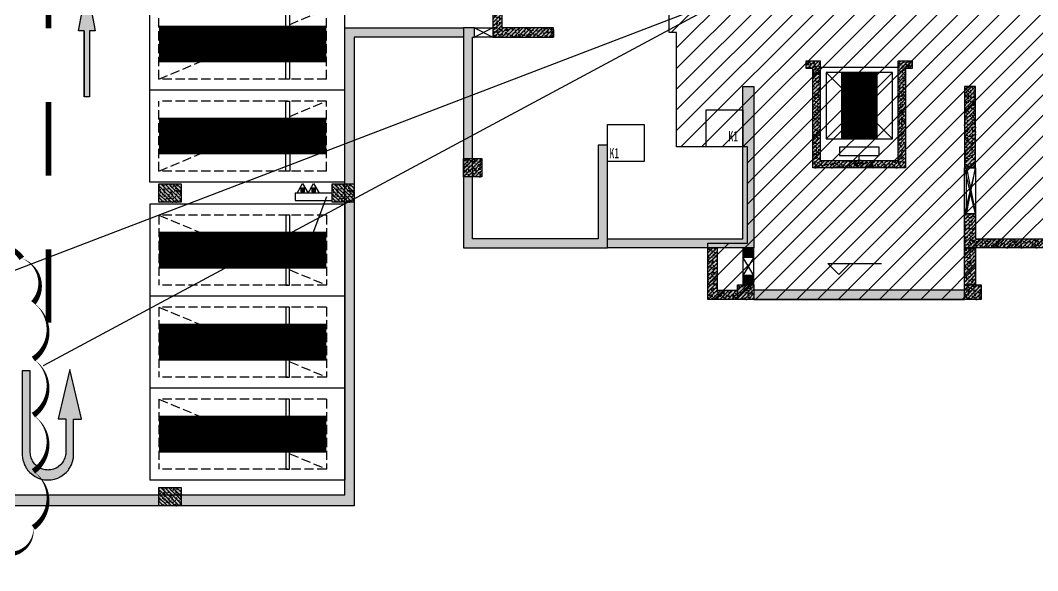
# Model space of a CAD drawing. Extents: x -1338203 to 1886333, y -783476 to 1038610.
# Drawn here: x 735141 to 762772, y 171679 to 186634 of the extents above; entities that cross this region are included whole.
import ezdxf

# ---------------------------------------------------------------- set-up
doc = ezdxf.new("R2010")
doc.units = 0
doc.header["$LTSCALE"] = 1000
doc.header["$MEASUREMENT"] = 0
doc.linetypes.add('A-001-平面B2$0$__DASH', pattern=[0.35, 0.25, -0.1])
for name, color, linetype in [('0A-P-PKNG-LINE', 9, 'Continuous'), ('A-001-车位参照B1$0$A-001-车位参照B1$0$0A-P-PKNG-CAR(A)', 43, 'Continuous'), ('A-06-平面B1$0$0A-A-SYMB-ELEV', 150, 'Continuous'), ('A-06-平面B1$0$0A-O-HOLE', 52, 'Continuous'), ('A-06-平面B1$0$0A-S-WALL', 255, 'Continuous'), ('A-125-交通核B1(5#6#)$0$0A-E-EVTR', 2, 'Continuous'), ('A-125-交通核B1(5#6#)$0$0A-O-HOLE', 52, 'Continuous'), ('A-FIRE', 7, 'Continuous'), ('p-a-core', 1, 'Continuous'), ('p-a-regular', 5, 'Continuous'), ('S-06-墙柱B1_1$0$0S-CC-LINE', 52, 'Continuous'), ('S-06-墙柱B1_1$0$0S-CW-HATCH', 251, 'Continuous'), ('S-06-墙柱B1_1$0$0S-CW-HATCH-UP', 251, 'Continuous'), ('S-06-墙柱B1_1$0$0S-CW-LINE', 72, 'Continuous'), ('S-06-墙柱B1_1$0$0S-S-HOLE', 55, 'Continuous'), ('S001地下一墙柱$0$0S-CW-HATCH', 251, 'Continuous'), ('S001地下一墙柱$0$0S-CW-HATCH-UP', 251, 'Continuous'), ('S001地下一墙柱$0$0S-CW-LINE', 72, 'Continuous'), ('S001地下一墙柱$0$S001地下一墙柱$0$0S-CC-LINE', 52, 'Continuous'), ('S001地下一墙柱$0$S001地下一墙柱$0$0S-CW-HATCH', 251, 'Continuous'), ('S001地下一墙柱$0$S001地下一墙柱$0$0S-CW-HATCH-UP', 251, 'Continuous'), ('中心线', 42, 'Continuous'), ('可见线', 7, 'Continuous'), ('地面指向箭头', 7, 'Continuous'), ('负一层消火栓$0$0P-ACC-FH', 7, 'Continuous'), ('负一层消火栓$0$0P-DIM-FH', 3, 'Continuous'), ('负一层消火栓$0$0P-EQUIP-FH', 7, 'Continuous')]:
    doc.layers.add(name, color=color, linetype=linetype)
for name, color, linetype, plot in [('A-001-主楼相对位置参照$0$AAD-A-MARK', 6, 'Continuous', False), ('A-06-平面B1$0$AAD-A-MARK', 6, 'Continuous', False), ('A-125-交通核B1(5#6#)$0$AAD-A-MARK', 6, 'Continuous', False), ('A06-125-交通核文字编号B1$0$AAD-A-MARK', 6, 'Continuous', False), ('A06-125-交通核文字编号B1$0$AAD-A-XM', 6, 'Continuous', False), ('AAD-A-PROOF', 30, 'Continuous', False), ('S-06-墙柱B1_1$0$AAD-A-MARK', 6, 'Continuous', False), ('负一层消火栓$0$AAD-A-MODIFY_20230609', 201, 'Continuous', False)]:
    doc.layers.add(name, color=color, linetype=linetype, plot=plot)
doc.styles.add('A06-125-交通核文字编号B1$0$AAD-TXT', font='aad-txt.shx', dxfattribs={"width": 0.7, "bigfont": 'aad-hztxt.shx'})
doc.styles.add('仿宋_GB2312', font='simfang.ttf', dxfattribs={"width": 0.7, "height": 4})
pattern_1 = [(45, (-944324.16, 391978.14), (-53.0330086, 53.0330086), []), (50, (-944324.16, 391978.14), (215.178055, -18.82564), [22.5, -247.5]), (355, (-944324.16, 391978.14), (-41.6254, 225.65764), [18, -198]), (100.4514, (-944306.23, 391976.57), (173.552815, 206.831863), [19.122057, -210.342634]), (46.1842, (-944324.16, 392038.14), (320.172315, -49.655704), [33.75, -371.25]), (96.6356, (-944297.48, 392034), (280.39881, 292.23536), [28.68309, -315.5139]), (351.1842, (-944324.16, 392038.14), (280.39858, 292.23558), [27, -297]), (21, (-944294.16, 392023.14), (179.072116, -120.785667), [22.5, -247.5]), (326, (-944294.16, 392023.14), (72.9946, 217.545014), [18, -198]), (71.4514, (-944279.24, 392013.08), (252.06679, 96.75915), [19.122057, -210.342634]), (37.5, (-944324.16, 391978.14), (3.6479566, 99.868156), [0, -195.6, 0, -201, 0, -198.75]), (7.5, (-944324.16, 391978.14), (78.920861, 118.323514), [0, -114.6, 0, -191.1, 0, -75.75]), (327.5, (-944391.06, 391978.14), (160.146731, -6.7664615), [0, -75, 0, -234, 0, -310.5]), (317.5, (-944421.06, 391978.14), (174.95585, 30.031495), [0, -97.5, 0, -155.4, 0, -220.5])]
pattern_2 = [(45, (0, 0), (-168.38, 168.38), []), (45, (112.25, 0), (-168.38, 168.38), [])]

# ---------------------------------------------------------------- blocks, each defined once
blk = doc.blocks.new('S-06-墙柱B1_1')
at = {"layer": 'S-06-墙柱B1_1$0$0S-CW-HATCH'}
h = blk.add_hatch(color=256, dxfattribs=at)
h.dxf.hatch_style = 1
h.paths.add_polyline_path([(-31400, 4100), (-31650, 4100), (-31650, 3440), (-30000, 3440), (-30000, 3690), (-31400, 3690)])
h = blk.add_hatch(color=256, dxfattribs=at)
h.dxf.hatch_style = 1
h.paths.add_polyline_path([(-28540, -2290), (-28540, 500), (-28790, 500), (-28790, -2040), (-32200, -2040), (-32200, 3440), (-32150, 3440), (-32150, 3690), (-32450, 3690), (-32450, -2290), (-32200, -2290)])
h = blk.add_hatch(color=256, dxfattribs=at)
h.dxf.hatch_style = 1
h.paths.add_polyline_path([(-20640, 2790), (-20260, 2790), (-20260, 2590), (-20440, 2590), (-20440, -110), (-22960, -110), (-22960, 2590), (-23140, 2590), (-23140, 2790), (-22760, 2790), (-22760, 90), (-20640, 90)])
h = blk.add_hatch(color=256, dxfattribs=at)
h.dxf.hatch_style = 1
h.paths.add_polyline_path([(-24560, -2290), (-28540, -2290), (-28540, -2040), (-24860, -2040), (-24860, 2100), (-24560, 2100)])
h = blk.add_hatch(color=256, dxfattribs=at)
h.dxf.hatch_style = 1
h.paths.add_polyline_path([(-18540, 2100), (-18840, 2100), (-18840, -110), (-18540, -110)])
h = blk.add_hatch(color=256, dxfattribs=at)
h.dxf.hatch_style = 1
h.paths.add_polyline_path([(-32450, 140), (-31950, 140), (-31950, -360), (-32450, -360)])
h = blk.add_hatch(color=256, dxfattribs=at)
h.dxf.hatch_style = 1
h.paths.add_polyline_path([(-18540, -2040), (-14860, -2040), (-14860, -2290), (-18840, -2290), (-18840, -1360), (-18540, -1360)])
h = blk.add_hatch(color=256, dxfattribs=at)
h.dxf.hatch_style = 1
h.paths.add_polyline_path([(-25560, -2290), (-25560, -3440), (-25010, -3440), (-25010, -3690), (-25810, -3690), (-25810, -2290)])
h = blk.add_hatch(color=256, dxfattribs=at)
h.dxf.hatch_style = 1
h.paths.add_polyline_path([(-24860, -2540), (-24560, -2540), (-24560, -2290), (-24860, -2290)])
h = blk.add_hatch(color=256, dxfattribs=at)
h.dxf.hatch_style = 1
h.paths.add_polyline_path([(-18540, -3290), (-18840, -3290), (-18840, -2290), (-18540, -2290)])
h = blk.add_hatch(color=256, dxfattribs=at)
h.dxf.hatch_style = 1
h.paths.add_polyline_path([(-25010, -3290), (-24560, -3290), (-24560, -3690), (-25010, -3690)])
h = blk.add_hatch(color=256, dxfattribs=at)
h.dxf.hatch_style = 1
h.paths.add_polyline_path([(-24560, -3040), (-24860, -3040), (-24860, -3290), (-24560, -3290)])
h = blk.add_hatch(color=256, dxfattribs=at)
h.dxf.hatch_style = 1
h.paths.add_polyline_path([(-18840, -3290), (-18390, -3290), (-18390, -3690), (-18840, -3690)])
h = blk.add_hatch(color=256, dxfattribs=at)
h.dxf.hatch_style = 1
h.paths.add_polyline_path([(-24560, -3690), (-18840, -3690), (-18840, -3440), (-24560, -3440)])
at = {"layer": 'S-06-墙柱B1_1$0$0S-CW-HATCH-UP'}
h = blk.add_hatch(dxfattribs=at)
h.set_pattern_fill('钢筋混凝土', color=256, scale=30)
h.set_pattern_definition([(45, (0, 0), (-53.033, 53.033), []), (50, (0, 0), (215.1781, -18.8256), [22.5, -247.5]), (355, (0, 0), (-41.6254, 225.6576), [18, -198]), (100.4514, (17.93, -1.57), (173.5528, 206.8319), [19.122, -210.3426]), (46.1842, (0, 60), (320.1723, -49.6557), [33.75, -371.25]), (96.6356, (26.68, 55.86), (280.3988, 292.2354), [28.683, -315.514]), (351.1842, (0, 60), (280.3986, 292.2356), [27, -297]), (21, (30, 45), (179.0721, -120.7857), [22.5, -247.5]), (326, (30, 45), (72.9946, 217.545), [18, -198]), (71.4514, (44.92, 34.93), (252.0668, 96.7591), [19.122, -210.3426]), (37.5, (0, 0), (3.64796, 99.86816), [0, -195.6, 0, -201, 0, -198.75]), (7.5, (0, 0), (78.92086, 118.3235), [0, -114.6, 0, -191.1, 0, -75.75]), (327.5, (-66.9, 0), (160.14673, -6.76646), [0, -75, 0, -234, 0, -310.5]), (317.5, (-96.9, 0), (174.95585, 30.0315), [0, -97.5, 0, -155.4, 0, -220.5])])
h.paths.add_polyline_path([(-31400, 4100), (-31650, 4100), (-31650, 3440), (-30000, 3440), (-30000, 3690), (-31400, 3690)])
h = blk.add_hatch(dxfattribs=at)
h.set_pattern_fill('钢筋混凝土', color=256, scale=30)
h.set_pattern_definition([(45, (0, 0), (-53.033, 53.033), []), (50, (0, 0), (215.1781, -18.8256), [22.5, -247.5]), (355, (0, 0), (-41.6254, 225.6576), [18, -198]), (100.4514, (17.93, -1.57), (173.5528, 206.8319), [19.122, -210.3426]), (46.1842, (0, 60), (320.1723, -49.6557), [33.75, -371.25]), (96.6356, (26.68, 55.86), (280.3988, 292.2354), [28.683, -315.514]), (351.1842, (0, 60), (280.3986, 292.2356), [27, -297]), (21, (30, 45), (179.0721, -120.7857), [22.5, -247.5]), (326, (30, 45), (72.9946, 217.545), [18, -198]), (71.4514, (44.92, 34.93), (252.0668, 96.7591), [19.122, -210.3426]), (37.5, (0, 0), (3.64796, 99.86816), [0, -195.6, 0, -201, 0, -198.75]), (7.5, (0, 0), (78.92086, 118.3235), [0, -114.6, 0, -191.1, 0, -75.75]), (327.5, (-66.9, 0), (160.14673, -6.76646), [0, -75, 0, -234, 0, -310.5]), (317.5, (-96.9, 0), (174.95585, 30.0315), [0, -97.5, 0, -155.4, 0, -220.5])])
h.paths.add_polyline_path([(-28540, -2290), (-28540, 500), (-28790, 500), (-28790, -2040), (-32200, -2040), (-32200, 3440), (-32150, 3440), (-32150, 3690), (-32450, 3690), (-32450, -2290), (-32200, -2290)])
h = blk.add_hatch(dxfattribs=at)
h.set_pattern_fill('钢筋混凝土', color=256, scale=30)
h.set_pattern_definition(pattern_1)
h.paths.add_polyline_path([(-20640, 2790), (-20260, 2790), (-20260, 2590), (-20440, 2590), (-20440, -110), (-22960, -110), (-22960, 2590), (-23140, 2590), (-23140, 2790), (-22760, 2790), (-22760, 90), (-20640, 90)])
h = blk.add_hatch(dxfattribs=at)
h.set_pattern_fill('钢筋混凝土', color=256, scale=30)
h.set_pattern_definition(pattern_1)
h.paths.add_polyline_path([(-24560, -2290), (-28540, -2290), (-28540, -2040), (-24860, -2040), (-24860, 2100), (-24560, 2100)])
h = blk.add_hatch(dxfattribs=at)
h.set_pattern_fill('钢筋混凝土', color=256, scale=30)
h.set_pattern_definition([(45, (-5106687.17, 636368.834), (-53.0330086, 53.0330086), []), (50, (-5106687.17, 636368.83), (215.178055, -18.8256405), [22.5, -247.5]), (355, (-5106687.17, 636368.83), (-41.6254, 225.65764), [18, -198]), (100.4514, (-5106669.24, 636367.27), (173.5528145, 206.831863), [19.122057, -210.342634]), (46.1842, (-5106687.17, 636428.83), (320.172315, -49.655704), [33.75, -371.25]), (96.6356, (-5106660.5, 636424.7), (280.398812, 292.235361), [28.683086, -315.5139]), (351.1842, (-5106687.17, 636428.83), (280.398584, 292.23558), [27, -297]), (21, (-5106657.17, 636413.83), (179.0721156, -120.785667), [22.5, -247.5]), (326, (-5106657.17, 636413.83), (72.9946, 217.5450135), [18, -198]), (71.4514, (-5106642.25, 636403.77), (252.0667886, 96.759149), [19.122057, -210.342634]), (37.5, (-5106687.17, 636368.834), (3.6479566, 99.8681561), [0, -195.6, 0, -201, 0, -198.75]), (7.5, (-5106687.17, 636368.83), (78.9208612, 118.3235136), [0, -114.6, 0, -191.1, 0, -75.75]), (327.5, (-5106754.07, 636368.834), (160.1467309, -6.7664615), [0, -75, 0, -234, 0, -310.5]), (317.5, (-5106784.07, 636368.83), (174.9558508, 30.0314947), [0, -97.5, 0, -155.4, 0, -220.5])])
h.paths.add_polyline_path([(-18540, 2100), (-18840, 2100), (-18840, -110), (-18540, -110)])
h = blk.add_hatch(dxfattribs=at)
h.set_pattern_fill('钢筋混凝土', color=256, scale=30)
h.set_pattern_definition([(45, (0, 0), (-53.033, 53.033), []), (50, (0, 0), (215.1781, -18.8256), [22.5, -247.5]), (355, (0, 0), (-41.6254, 225.6576), [18, -198]), (100.4514, (17.93, -1.57), (173.5528, 206.8319), [19.122, -210.3426]), (46.1842, (0, 60), (320.1723, -49.6557), [33.75, -371.25]), (96.6356, (26.68, 55.86), (280.3988, 292.2354), [28.683, -315.514]), (351.1842, (0, 60), (280.3986, 292.2356), [27, -297]), (21, (30, 45), (179.0721, -120.7857), [22.5, -247.5]), (326, (30, 45), (72.9946, 217.545), [18, -198]), (71.4514, (44.92, 34.93), (252.0668, 96.7591), [19.122, -210.3426]), (37.5, (0, 0), (3.64796, 99.86816), [0, -195.6, 0, -201, 0, -198.75]), (7.5, (0, 0), (78.92086, 118.3235), [0, -114.6, 0, -191.1, 0, -75.75]), (327.5, (-66.9, 0), (160.14673, -6.76646), [0, -75, 0, -234, 0, -310.5]), (317.5, (-96.9, 0), (174.95585, 30.0315), [0, -97.5, 0, -155.4, 0, -220.5])])
h.paths.add_polyline_path([(-32450, 140), (-31950, 140), (-31950, -360), (-32450, -360)])
h = blk.add_hatch(dxfattribs=at)
h.set_pattern_fill('钢筋混凝土', color=256, scale=30)
h.set_pattern_definition(pattern_1)
h.paths.add_polyline_path([(-18540, -2040), (-14860, -2040), (-14860, -2290), (-18840, -2290), (-18840, -1360), (-18540, -1360)])
h = blk.add_hatch(dxfattribs=at)
h.set_pattern_fill('钢筋混凝土', color=256, scale=30)
h.set_pattern_definition([(45, (0, 0), (-53.033, 53.033), []), (50, (0, 0), (215.178, -18.8256), [22.5, -247.5]), (355, (0, 0), (-41.6254, 225.6576), [18, -198]), (100.4514, (17.93, -1.57), (173.5528, 206.8319), [19.122, -210.3426]), (46.1842, (0, 60), (320.1723, -49.6557), [33.75, -371.25]), (96.6356, (26.68, 55.86), (280.3988, 292.2354), [28.683, -315.514]), (351.1842, (0, 60), (280.3986, 292.2356), [27, -297]), (21, (30, 45), (179.0721, -120.7857), [22.5, -247.5]), (326, (30, 45), (72.9946, 217.545), [18, -198]), (71.4514, (44.92, 34.93), (252.0668, 96.7591), [19.122, -210.3426]), (37.5, (0, 0), (3.64796, 99.86816), [0, -195.6, 0, -201, 0, -198.75]), (7.5, (0, 0), (78.92086, 118.3235), [0, -114.6, 0, -191.1, 0, -75.75]), (327.5, (-66.9, 0), (160.14673, -6.76646), [0, -75, 0, -234, 0, -310.5]), (317.5, (-96.9, 0), (174.95585, 30.0315), [0, -97.5, 0, -155.4, 0, -220.5])])
h.paths.add_polyline_path([(-25560, -2290), (-25560, -3440), (-25010, -3440), (-25010, -3690), (-25810, -3690), (-25810, -2290)])
h = blk.add_hatch(dxfattribs=at)
h.set_pattern_fill('钢筋混凝土', color=256, scale=30)
h.set_pattern_definition([(45, (0, 0), (-53.033, 53.033), []), (50, (0, 0), (215.178, -18.8256), [22.5, -247.5]), (355, (0, 0), (-41.6254, 225.6576), [18, -198]), (100.4514, (17.93, -1.57), (173.5528, 206.8319), [19.122, -210.3426]), (46.1842, (0, 60), (320.1723, -49.6557), [33.75, -371.25]), (96.6356, (26.68, 55.86), (280.399, 292.2354), [28.683, -315.514]), (351.1842, (0, 60), (280.3986, 292.2356), [27, -297]), (21, (30, 45), (179.0721, -120.7857), [22.5, -247.5]), (326, (30, 45), (72.9946, 217.545), [18, -198]), (71.4514, (44.92, 34.93), (252.0668, 96.7591), [19.122, -210.3426]), (37.5, (0, 0), (3.64796, 99.86816), [0, -195.6, 0, -201, 0, -198.75]), (7.5, (0, 0), (78.92086, 118.3235), [0, -114.6, 0, -191.1, 0, -75.75]), (327.5, (-66.9, 0), (160.14673, -6.76646), [0, -75, 0, -234, 0, -310.5]), (317.5, (-96.9, 0), (174.95585, 30.0315), [0, -97.5, 0, -155.4, 0, -220.5])])
h.paths.add_polyline_path([(-24860, -2540), (-24560, -2540), (-24560, -2290), (-24860, -2290)])
h = blk.add_hatch(dxfattribs=at)
h.set_pattern_fill('钢筋混凝土', color=256, scale=30)
h.set_pattern_definition(pattern_1)
h.paths.add_polyline_path([(-18540, -3290), (-18840, -3290), (-18840, -2290), (-18540, -2290)])
h = blk.add_hatch(dxfattribs=at)
h.set_pattern_fill('钢筋混凝土', color=256, scale=30)
h.set_pattern_definition(pattern_1)
h.paths.add_polyline_path([(-25010, -3290), (-24560, -3290), (-24560, -3690), (-25010, -3690)])
h = blk.add_hatch(dxfattribs=at)
h.set_pattern_fill('钢筋混凝土', color=256, scale=30)
h.set_pattern_definition(pattern_1)
h.paths.add_polyline_path([(-24560, -3040), (-24860, -3040), (-24860, -3290), (-24560, -3290)])
h = blk.add_hatch(dxfattribs=at)
h.set_pattern_fill('钢筋混凝土', color=256, scale=30)
h.set_pattern_definition(pattern_1)
h.paths.add_polyline_path([(-18840, -3290), (-18390, -3290), (-18390, -3690), (-18840, -3690)])
h = blk.add_hatch(dxfattribs=at)
h.set_pattern_fill('钢筋混凝土', color=256, scale=30)
h.set_pattern_definition(pattern_1)
h.paths.add_polyline_path([(-24560, -3690), (-18840, -3690), (-18840, -3440), (-24560, -3440)])
at = {"layer": 'S-06-墙柱B1_1$0$0S-CC-LINE'}
for points in [[(-32450, 140), (-31950, 140), (-31950, -360), (-32450, -360)], [(-25010, -3290), (-24560, -3290), (-24560, -3690), (-25010, -3690)], [(-18840, -3290), (-18390, -3290), (-18390, -3690), (-18840, -3690)]]:
    blk.add_lwpolyline(points, close=True, dxfattribs=at)
at = {"layer": 'S-06-墙柱B1_1$0$0S-CW-LINE'}
blk.add_line((-30000, 3640), (-30000, 3440), dxfattribs=at)
at = {"layer": 'S-06-墙柱B1_1$0$0S-CW-LINE', "flags": 128}
blk.add_lwpolyline([(-31400, 4100), (-31650, 4100), (-31650, 3440), (-30000, 3440), (-30000, 3690), (-31400, 3690)], close=True, dxfattribs=at)
at = {"layer": 'S-06-墙柱B1_1$0$0S-CW-LINE'}
for points in [[(-28540, -2290), (-28540, 500), (-28790, 500), (-28790, -2040), (-32200, -2040), (-32200, 3440), (-32150, 3440), (-32150, 3690), (-32450, 3690), (-32450, 3690), (-32450, -2290), (-32200, -2290)], [(-20640, 2790), (-20260, 2790), (-20260, 2590), (-20440, 2590), (-20440, -110), (-22960, -110), (-22960, 2590), (-23140, 2590), (-23140, 2790), (-22760, 2790), (-22760, 90), (-20640, 90)], [(-24560, -2290), (-28540, -2290), (-28540, -2040), (-24860, -2040), (-24860, 2100), (-24560, 2100)], [(-18540, 2100), (-18840, 2100), (-18840, -110), (-18540, -110)], [(-18540, -2040), (-14860, -2040), (-14860, -2290), (-18840, -2290), (-18840, -1360), (-18540, -1360)], [(-18540, -3290), (-18840, -3290), (-18840, -2290), (-18540, -2290)], [(-24560, -3040), (-24860, -3040), (-24860, -3290), (-24560, -3290)], [(-24560, -3690), (-18840, -3690), (-18840, -3440), (-24560, -3440)]]:
    blk.add_lwpolyline(points, close=True, dxfattribs=at)
blk.add_lwpolyline([(-25560, -2290), (-25560, -3440), (-25010, -3440), (-25010, -3690), (-25810, -3690), (-25810, -2290), (-25560, -2290)], dxfattribs=at)
at = {"layer": 'S-06-墙柱B1_1$0$0S-CW-LINE', "elevation": 2850000}
blk.add_lwpolyline([(-24860, -2540), (-24560, -2540), (-24560, -2290), (-24860, -2290)], close=True, dxfattribs=at)
at = {"layer": 'S-06-墙柱B1_1$0$0S-S-HOLE'}
for points in [[(-32150, 3690), (-31650, 3690), (-31650, 3440), (-32150, 3440)], [(-18840, -110), (-18540, -110), (-18540, -1360), (-18840, -1360)]]:
    blk.add_lwpolyline(points, close=True, dxfattribs=at)
for points in [[(-31650, 3690), (-32150, 3440)], [(-32150, 3690), (-31650, 3440)], [(-18540, -110), (-18840, -1360)], [(-18540, -1360), (-18840, -110)], [(-24560, -3040), (-24860, -2540)]]:
    blk.add_lwpolyline(points, dxfattribs=at)
at = {"layer": 'S-06-墙柱B1_1$0$0S-S-HOLE', "elevation": 2850000}
blk.add_lwpolyline([(-24560, -2540), (-24860, -2540), (-24860, -3040), (-24560, -3040)], close=True, dxfattribs=at)
blk.add_lwpolyline([(-24560, -2540), (-24860, -3040)], dxfattribs=at)
at = {"layer": 'S-06-墙柱B1_1$0$AAD-A-MARK'}
for q in [(-21900, 0), (-21900, 0), (-21900, 0), (-21700, 200), (-21700, 200), (-21700, 200)]:
    blk.add_line((-21700, 0), q, dxfattribs=at)
blk.add_circle((-21700, 0), 100, dxfattribs=at)
blk.add_circle((-21700, 0), 100, dxfattribs=at)
blk.add_circle((-21700, 0), 100, dxfattribs=at)
blk = doc.blocks.new('S001地下一墙柱')
at = {"layer": 'S001地下一墙柱$0$0S-CW-HATCH'}
h = blk.add_hatch(color=256, dxfattribs=at)
h.dxf.hatch_style = 1
h.paths.add_polyline_path([(-22159, -133450), (-37809, -133450), (-37809, -133150), (-22409, -133150), (-22409, -120460), (-19189, -120460), (-19189, -120710), (-22159, -120710)])
at = {"layer": 'S001地下一墙柱$0$0S-CW-HATCH-UP'}
h = blk.add_hatch(dxfattribs=at)
h.set_pattern_fill('钢筋混凝土', color=256, scale=30, pattern_type=2)
h.set_pattern_definition([(45, (0, 0), (-106.06602, 106.06602), []), (50, (0, 0), (215.17805, -18.82564), [22.5, -247.5]), (355, (0, 0), (-41.6254, 225.65764), [18, -198]), (100.4514, (17.93, -1.57), (173.5528, 206.83186), [19.12206, -210.34263]), (46.1842, (0, 60), (320.1723, -49.6557), [33.75, -371.25]), (96.6356, (26.68, 55.86), (280.3988, 292.23536), [28.6831, -315.5139]), (351.1842, (0, 60), (280.3986, 292.2356), [27, -297]), (21, (30, 45), (179.07212, -120.78567), [22.5, -247.5]), (326, (30, 45), (72.9946, 217.545), [18, -198]), (71.4514, (44.92, 34.93), (252.0668, 96.75915), [19.12206, -210.34263]), (37.5, (0, 0), (3.647957, 99.868156), [1.5, -195.6, 1.5, -201, 1.5, -198.75]), (7.5, (0, 0), (78.92086, 118.32351), [1.5, -114.6, 1.5, -191.1, 1.5, -75.75]), (327.5, (-66.9, 0), (160.14673, -6.76646), [1.5, -75, 1.5, -234, 1.5, -310.5]), (317.5, (-96.9, 0), (174.95585, 30.0315), [1.5, -97.5, 1.5, -155.4, 1.5, -220.5])])
h.paths.add_polyline_path([(-22159, -133450), (-37809, -133450), (-37809, -133150), (-22409, -133150), (-22409, -120460), (-19189, -120460), (-19189, -120710), (-22159, -120710)])
at = {"layer": 'S001地下一墙柱$0$S001地下一墙柱$0$0S-CW-HATCH'}
h = blk.add_hatch(color=256, dxfattribs=at)
h.dxf.hatch_style = 1
h.paths.add_polyline_path([(-27459, -125200), (-27459, -124700), (-26859, -124700), (-26859, -125200)])
h = blk.add_hatch(color=256, dxfattribs=at)
h.dxf.hatch_style = 1
h.paths.add_polyline_path([(-22759, -125200), (-22759, -124700), (-22159, -124700), (-22159, -125200)])
h = blk.add_hatch(color=256, dxfattribs=at)
h.dxf.hatch_style = 1
h.paths.add_polyline_path([(-27459, -133450), (-27459, -132950), (-26859, -132950), (-26859, -133450)])
at = {"layer": 'S001地下一墙柱$0$S001地下一墙柱$0$0S-CW-HATCH-UP'}
h = blk.add_hatch(dxfattribs=at)
h.set_pattern_fill('钢筋混凝土', color=256, scale=30, angle=-90)
h.set_pattern_definition([(315, (-41507.02, -157510.57), (53.03301, 53.03301), []), (320, (-41507.02, -157510.57), (-18.8256, -215.17805), [22.5, -247.5]), (265, (-41507.02, -157510.57), (225.6576, 41.6254), [18, -198]), (10.4514, (-41508.6, -157528.5), (206.8319, -173.5528), [19.122, -210.3426]), (316.1842, (-41447.02, -157510.57), (-49.6557, -320.1723), [33.75, -371.25]), (6.6356, (-41451.16, -157537.25), (292.2354, -280.3988), [28.683, -315.514]), (261.1842, (-41447.02, -157510.57), (292.2356, -280.3986), [27, -297]), (291, (-41462.02, -157540.57), (-120.7857, -179.0721), [22.5, -247.5]), (236, (-41462.02, -157540.57), (217.545, -72.9946), [18, -198]), (341.4514, (-41472.09, -157555.5), (96.7591, -252.0668), [19.122, -210.3426]), (307.5, (-41507.02, -157510.57), (99.86816, -3.64796), [0, -195.6, 0, -201, 0, -198.75]), (277.5, (-41507.02, -157510.57), (118.3235, -78.92086), [0, -114.6, 0, -191.1, 0, -75.75]), (237.5, (-41507.02, -157443.67), (-6.76646, -160.14673), [0, -75, 0, -234, 0, -310.5]), (227.5, (-41507.02, -157413.67), (30.0315, -174.95585), [0, -97.5, 0, -155.4, 0, -220.5])])
h.paths.add_polyline_path([(-27459, -125200), (-27459, -124700), (-26859, -124700), (-26859, -125200)])
h = blk.add_hatch(dxfattribs=at)
h.set_pattern_fill('钢筋混凝土', color=256, scale=30, angle=-90)
h.set_pattern_definition([(315, (-36807.49, -157510.57), (53.03301, 53.03301), []), (320, (-36807.49, -157510.57), (-18.8256, -215.17805), [22.5, -247.5]), (265, (-36807.5, -157510.57), (225.6576, 41.6254), [18, -198]), (10.4514, (-36809.06, -157528.5), (206.8319, -173.5528), [19.122, -210.3426]), (316.1842, (-36747.5, -157510.57), (-49.6557, -320.1723), [33.75, -371.25]), (6.6356, (-36751.63, -157537.25), (292.2354, -280.3988), [28.683, -315.514]), (261.1842, (-36747.5, -157510.57), (292.2356, -280.3986), [27, -297]), (291, (-36762.49, -157540.57), (-120.7857, -179.0721), [22.5, -247.5]), (236, (-36762.5, -157540.57), (217.545, -72.9946), [18, -198]), (341.4514, (-36772.56, -157555.5), (96.7591, -252.0668), [19.122, -210.3426]), (307.5, (-36807.49, -157510.57), (99.86816, -3.64796), [0, -195.6, 0, -201, 0, -198.75]), (277.5, (-36807.49, -157510.57), (118.3235, -78.92086), [0, -114.6, 0, -191.1, 0, -75.75]), (237.5, (-36807.49, -157443.67), (-6.76646, -160.14673), [0, -75, 0, -234, 0, -310.5]), (227.5, (-36807.49, -157413.67), (30.0315, -174.95585), [0, -97.5, 0, -155.4, 0, -220.5])])
h.paths.add_polyline_path([(-22759, -125200), (-22759, -124700), (-22159, -124700), (-22159, -125200)])
h = blk.add_hatch(dxfattribs=at)
h.set_pattern_fill('钢筋混凝土', color=256, scale=30, angle=-90)
h.set_pattern_definition([(315, (-41507.016, -165760.794), (53.03301, 53.03301), []), (320, (-41507.02, -165760.8), (-18.8256, -215.17805), [22.5, -247.5]), (265, (-41507.02, -165760.8), (225.6576, 41.6254), [18, -198]), (10.4514, (-41508.58, -165778.73), (206.8319, -173.5528), [19.122, -210.3426]), (316.1842, (-41447.02, -165760.8), (-49.6557, -320.1723), [33.75, -371.25]), (6.6356, (-41451.15, -165787.47), (292.2354, -280.3988), [28.683, -315.514]), (261.1842, (-41447, -165760.8), (292.2356, -280.3986), [27, -297]), (291, (-41462.02, -165790.8), (-120.7857, -179.0721), [22.5, -247.5]), (236, (-41462.02, -165790.8), (217.545, -72.9946), [18, -198]), (341.4514, (-41472.08, -165805.72), (96.7591, -252.0668), [19.122, -210.3426]), (307.5, (-41507.016, -165760.79), (99.86816, -3.64796), [0, -195.6, 0, -201, 0, -198.75]), (277.5, (-41507.02, -165760.79), (118.3235, -78.92086), [0, -114.6, 0, -191.1, 0, -75.75]), (237.5, (-41507.016, -165693.89), (-6.76646, -160.14673), [0, -75, 0, -234, 0, -310.5]), (227.5, (-41507.02, -165663.9), (30.0315, -174.95585), [0, -97.5, 0, -155.4, 0, -220.5])])
h.paths.add_polyline_path([(-27459, -133450), (-27459, -132950), (-26859, -132950), (-26859, -133450)])
at = {"layer": 'S001地下一墙柱$0$0S-CW-LINE', "elevation": 0}
blk.add_lwpolyline([(-22159, -133450), (-37809, -133450), (-37809, -133150), (-22409, -133150), (-22409, -120460), (-19189, -120460), (-19189, -120710), (-22159, -120710)], close=True, dxfattribs=at)
at = {"layer": 'S001地下一墙柱$0$S001地下一墙柱$0$0S-CC-LINE'}
for points in [[(-27459, -125200), (-27459, -124700), (-26859, -124700), (-26859, -125200)], [(-22759, -125200), (-22759, -124700), (-22159, -124700), (-22159, -125200)], [(-27459, -133450), (-27459, -132950), (-26859, -132950), (-26859, -133450)]]:
    blk.add_lwpolyline(points, close=True, dxfattribs=at)
at = {"ltscale": 0.002}
blk.add_blockref('S-06-墙柱B1_1', (13261, -124150), dxfattribs=at)
blk = doc.blocks.new('负一层消火栓$0$$TwtSys$00000546')
h = blk.add_hatch()
h.set_pattern_fill('ANSI31', color=256, scale=200, style=0)
h.set_pattern_definition([(45, (-38543.802, -6670.83), (-17.67767, 17.67767), [])])
h.paths.add_polyline_path([(-65, 174), (65, 174), (65, 44), (-65, 44)])
for points in [[(0, 344), (-198, 0), (198, 0)], [(-65, 174), (65, 174), (65, 44), (-65, 44)]]:
    blk.add_lwpolyline(points, close=True)
blk = doc.blocks.new('负一层消火栓')
at = {"layer": '负一层消火栓$0$0P-ACC-FH'}
blk.add_lwpolyline([(-23759, -124950), (-23759, -125150), (-22759, -125150), (-22759, -124950)], close=True, dxfattribs=at)
at = {"layer": '负一层消火栓$0$0P-DIM-FH'}
for p, q in [((-22909, -125050), (-23280, -126040)), ((-23280, -126040), (-25245, -126040))]:
    blk.add_line(p, q, dxfattribs=at)
at = {"layer": '负一层消火栓$0$AAD-A-MODIFY_20230609', "color": 4}
blk.add_line((-30597, -129633), (108874, -54708), dxfattribs=at)
blk.add_lwpolyline([(-38817, -126722, 0, 153, -0.520567), (-37291, -126722, 0, 153, -0.520567), (-35765, -126722, 0, 153, -0.520567), (-34238, -126722, 0, 153, -0.520567), (-32712, -126722, 0, 153, -0.520567), (-31186, -126722, 0, 153, -0.520567), (-30870, -127933, 0, 153, -0.520567), (-30870, -129459, 0, 153, -0.520567), (-30870, -130985, 0, 153, -0.520567), (-30870, -132511, 0, 153, -0.520567), (-30870, -134037, 0, 153, -0.520567), (-31698, -134736, 0, 153, -0.520567), (-33224, -134736, 0, 153, -0.520567), (-34750, -134736, 0, 153, -0.520567), (-36276, -134736, 0, 153, -0.520567), (-37802, -134736, 0, 153, -0.520567), (-38817, -134225, 0, 153, -0.520567), (-38817, -132699, 0, 153, -0.520567), (-38817, -131173, 0, 153, -0.520567), (-38817, -129647, 0, 153, -0.520567), (-38817, -128120, 0, 153, -0.520567)], format="xyseb", close=True, dxfattribs=at)
at = {"layer": '负一层消火栓$0$0P-EQUIP-FH', "xscale": -0.75, "yscale": 0.75, "zscale": 0.75}
for p in [(-23557, -124950, 800), (-23260, -124950, 800)]:
    blk.add_blockref('负一层消火栓$0$$TwtSys$00000546', p, dxfattribs=at)
blk = doc.blocks.new('JTDT')
at = {"layer": 'A-FIRE'}
h = blk.add_hatch(color=251, dxfattribs=at)
h.dxf.hatch_style = 1
h.paths.add_polyline_path([(189165, 82916), (189162, 82988), (189159, 82988), (189147, 83060), (189144, 83075), (189126, 83123), (189114, 83162), (189105, 83180), (189081, 83230), (189072, 83245), (189057, 83269), (189036, 83299), (189024, 83317), (189021, 83320), (189021, 83323), (188961, 83389), (188893, 83449), (188818, 83500), (188734, 83542), (188650, 83571), (188561, 83586), (188468, 83592), (188378, 83586), (188288, 83571), (188202, 83542), (188118, 83500), (188043, 83449), (187974, 83389), (187915, 83323), (187915, 83320), (187912, 83317), (187900, 83299), (187882, 83269), (187864, 83245), (187858, 83230), (187831, 83180), (187822, 83162), (187810, 83123), (187795, 83075), (187789, 83060), (187777, 82988), (187771, 82916), (187771, 82895), (187771, 82839), (187771, 81938), (187559, 81938), (187559, 81935), (187867, 80625), (187876, 80592), (187882, 80625), (188190, 81935), (187983, 81935), (187983, 81938), (187983, 82839), (187986, 82895), (187989, 82916), (188007, 82988), (188037, 83060), (188046, 83075), (188076, 83123), (188109, 83162), (188124, 83180), (188184, 83230), (188205, 83245), (188247, 83269), (188318, 83299), (188390, 83317), (188441, 83320), (188468, 83323), (188492, 83320), (188543, 83317), (188615, 83299), (188686, 83269), (188728, 83245), (188749, 83230), (188809, 83180), (188824, 83162), (188857, 83123), (188887, 83075), (188896, 83060), (188926, 82988), (188944, 82916), (188947, 82895), (188949, 82839), (188949, 80625), (189168, 80625), (189168, 82839), (189168, 82895)])
at = {"layer": '地面指向箭头', "color": 251, "linetype": 'Continuous'}
blk.add_lwpolyline([(189165, 82916), (189162, 82988), (189159, 82988), (189147, 83060), (189144, 83075), (189126, 83123), (189114, 83162), (189105, 83180), (189081, 83230), (189072, 83245), (189057, 83269), (189036, 83299), (189024, 83317), (189021, 83320), (189021, 83323), (188961, 83389), (188893, 83449), (188818, 83500), (188734, 83542), (188650, 83571), (188561, 83586), (188468, 83592), (188378, 83586), (188288, 83571), (188202, 83542), (188118, 83500), (188043, 83449), (187974, 83389), (187915, 83323), (187915, 83320), (187912, 83317), (187900, 83299), (187882, 83269), (187864, 83245), (187858, 83230), (187831, 83180), (187822, 83162), (187810, 83123), (187795, 83075), (187789, 83060), (187777, 82988), (187771, 82916), (187771, 82895), (187771, 82839), (187771, 81938), (187559, 81938), (187559, 81935), (187867, 80625), (187876, 80592), (187882, 80625), (188190, 81935), (187983, 81935), (187983, 81938), (187983, 82839), (187986, 82895), (187989, 82916), (188007, 82988), (188037, 83060), (188046, 83075), (188076, 83123), (188109, 83162), (188124, 83180), (188184, 83230), (188205, 83245), (188247, 83269), (188318, 83299), (188390, 83317), (188441, 83320), (188468, 83323), (188492, 83320), (188543, 83317), (188615, 83299), (188686, 83269), (188728, 83245), (188749, 83230), (188809, 83180), (188824, 83162), (188857, 83123), (188887, 83075), (188896, 83060), (188926, 82988), (188944, 82916), (188947, 82895), (188949, 82839), (188949, 80625), (189168, 80625), (189168, 82839), (189168, 82895), (189165, 82916)], dxfattribs=at)
blk = doc.blocks.new('直行')
at = {"layer": '地面指向箭头'}
blk.add_hatch(color=251, dxfattribs=at).paths.add_polyline_path([(-29241, 4059962), (-29466, 4058762), (-29316, 4058762), (-29316, 4056961), (-29166, 4056961), (-29166, 4058762), (-29016, 4058762)])
at = {"layer": '地面指向箭头', "color": 251}
blk.add_lwpolyline([(-29316, 4058762), (-29316, 4056961), (-29316, 4058762), (-29316, 4058762), (-29466, 4058762), (-29241, 4059962), (-29016, 4058762), (-29166, 4058762), (-29166, 4056961), (-29316, 4056961), (-29316, 4056961)], dxfattribs=at)
blk = doc.blocks.new('A$C9cb663f1')
at = {"layer": '中心线', "color": 251, "const_width": 150}
for points in [[(323260, -173346), (323260, -175346)], [(323260, -177346), (323260, -179346)], [(323260, -181346), (323260, -183346)]]:
    blk.add_lwpolyline(points, dxfattribs=at)
at = {"layer": '地面指向箭头', "color": 251}
blk.add_blockref('直行', (353542, -4234171), dxfattribs=at)
at = {"layer": '地面指向箭头', "color": 251, "rotation": 180}
blk.add_blockref('JTDT', (511714, -104024), dxfattribs=at)
blk = doc.blocks.new('JSK')
at = {"layer": '可见线', "color": 1}
for points, elevation in [([(196436, -110580), (197436, -110580), (197436, -111580), (196436, -111580)], 700), ([(193756, -110980), (194756, -110980), (194756, -111980), (193756, -111980)], -83150)]:
    blk.add_lwpolyline(points, close=True, dxfattribs=dict(at, elevation=elevation))
at = {"layer": '可见线', "color": 1, "style": '仿宋_GB2312', "width": 0.7}
for p in [(197043, -111432, 700), (193812, -111892, -83150)]:
    blk.add_text('K1', height=275.7, dxfattribs=at).set_placement(p)
blk = doc.blocks.new('A-001-车位参照B1$0$A-001-车位参照B1$0$A-001-车位参照B1$0$ddd')
for p, q in [((0, 2500), (5300, 2500)), ((0, 2500), (0, 0)), ((5300, 2500), (5300, 0)), ((0, 0), (5300, 0))]:
    blk.add_line(p, q)
at = {"linetype": 'A-001-平面B2$0$__DASH'}
for p, q in [((500, 2200), (500, 300)), ((500, 2200), (5050, 2200)), ((5050, 2200), (5050, 300)), ((500, 300), (5050, 300))]:
    blk.add_line(p, q, dxfattribs=at)
blk.add_lwpolyline([(5050, 2200), (500, 300)], dxfattribs=at)
blk.add_lwpolyline([(1500, 300), (1500, 2200), (1600, 2200), (1600, 300)], close=True)
at = {"layer": 'p-a-regular', "ltscale": 0.002, "const_width": 1000}
blk.add_lwpolyline([(500, 1250), (5050, 1250)], dxfattribs=at)
blk = doc.blocks.new('A-125-交通核B1(5#6#)')
h = blk.add_hatch()
h.set_pattern_fill('ANSI32', color=256, scale=50)
h.set_pattern_definition(pattern_2)
h.paths.add_polyline_path([(-1713, 5250), (-1810, 5250), (-1810, 4310), (-1713, 4310)])
h = blk.add_hatch()
h.set_pattern_fill('ANSI32', color=256, scale=50)
h.set_pattern_definition(pattern_2)
h.paths.add_polyline_path([(1360, 4310), (1260, 4310), (1260, 5190), (1710, 5190), (1710, 5490), (1810, 5490), (1810, 5090), (1360, 5090)])
for points in [[(-1713, 5250), (-1810, 5250), (-1810, 4310), (-1713, 4310)], [(1360, 4310), (1260, 4310), (1260, 5190), (1710, 5190), (1710, 5490), (1810, 5490), (1810, 5090), (1360, 5090)]]:
    blk.add_lwpolyline(points, close=True)
at = {"layer": 'A-125-交通核B1(5#6#)$0$0A-E-EVTR'}
for p, q in [((900, 2475), (-900, 2475)), ((-900, 2475), (-900, 675)), ((900, 675), (-900, 2475)), ((900, 2475), (-900, 675)), ((900, 675), (900, 2475)), ((-900, 675), (900, 675)), ((540, 450), (-540, 450)), ((-540, 450), (-540, 225)), ((540, 225), (540, 450)), ((-540, 225), (540, 225))]:
    blk.add_line(p, q, dxfattribs=at)
at = {"layer": 'A-125-交通核B1(5#6#)$0$0A-O-HOLE', "flags": 128}
blk.add_lwpolyline([(-1710, 5350), (-1593, 8294), (-1090, 8490)], dxfattribs=at)
at = {"layer": 'A-125-交通核B1(5#6#)$0$AAD-A-MARK'}
for q in [(0, 200), (200, 0)]:
    blk.add_line((0, 0), q, dxfattribs=at)
blk.add_circle((0, 0), 100, dxfattribs=at)
blk = doc.blocks.new('A06-125-交通核文字编号B1')
at = {"layer": 'A06-125-交通核文字编号B1$0$AAD-A-MARK'}
for q in [(0, 200), (200, 0)]:
    blk.add_line((0, 0), q, dxfattribs=at)
blk.add_circle((0, 0), 100, dxfattribs=at)
at = {"layer": 'A06-125-交通核文字编号B1$0$AAD-A-XM', "style": 'A06-125-交通核文字编号B1$0$AAD-TXT'}
blk.add_text('A06-125-交通核文字编号B1', height=350, dxfattribs=at).set_placement((-310, 4407))
blk = doc.blocks.new('A-06-平面B1')
at = {"layer": 'A-06-平面B1$0$0A-A-SYMB-ELEV'}
for p, q in [((-552, -3011), (-852, -2711)), ((-852, -2711), (607, -2711)), ((-552, -3011), (-252, -2711))]:
    blk.add_line(p, q, dxfattribs=at)
at = {"layer": 'A-06-平面B1$0$0A-O-HOLE', "flags": 128}
blk.add_lwpolyline([(2910, -110), (3160, -110), (3160, -1360), (2910, -1360)], close=True, dxfattribs=at)
for points in [[(2910, -110), (3160, -1360)], [(2910, -1360), (3160, -110)]]:
    blk.add_lwpolyline(points, dxfattribs=at)
at = {"layer": 'A-06-平面B1$0$AAD-A-MARK'}
for q in [(0, 200), (0, 200), (0, 200), (0, 200), (200, 0), (200, 0), (200, 0), (200, 0)]:
    blk.add_line((0, 0), q, dxfattribs=at)
blk.add_circle((0, 0), 100, dxfattribs=at)
blk.add_circle((0, 0), 100, dxfattribs=at)
blk.add_circle((0, 0), 100, dxfattribs=at)
blk.add_circle((0, 0), 100, dxfattribs=at)
at = {"layer": 'A-06-平面B1$0$0A-S-WALL'}
for name in ['A-125-交通核B1(5#6#)', 'A06-125-交通核文字编号B1']:
    blk.add_blockref(name, (0, 0), dxfattribs=at)
blk = doc.blocks.new('A-001-主楼相对位置参照')
at = {"layer": 'A-001-主楼相对位置参照$0$AAD-A-MARK', "elevation": 83850}
blk.add_lwpolyline([(-9499, -124060), (-7379, -124060), (-7379, -121540), (-9499, -121540)], close=True, dxfattribs=at)

msp = doc.modelspace()

# ---------------------------------------------------------------- hatches: boundary and pattern name
at = {"ltscale": 0.002}
h = msp.add_hatch(dxfattribs=at)
h.set_pattern_fill('ANSI31', color=8, scale=250)
h.set_pattern_definition([(45, (321361.53, 273455.2), (-280.633, 280.633), [])])
h.paths.add_polyline_path([(753816.6, 180574.4), (754891.6, 180574.4), (754891.6, 183199.3), (752961.6, 183199.3), (752961.6, 186304.3), (752761.6, 186304.3), (752761.8, 191429.2), (756766.6, 191429.2), (756766.6, 193899.3), (759886.6, 193899.3), (759886.6, 191429.3), (774336.6, 191429.3), (774336.6, 191429.3), (778466.6, 191429.3), (778466.3, 193899.3), (781586.3, 193899.3), (781586.6, 191429.3), (798966.6, 191429.3), (798966.6, 193899.3), (802086.6, 193899.3), (802086.6, 192329.3), (806216.6, 192329.3), (806216.6, 191429.3), (808016.6, 191429.3), (808016.6, 189629.3), (810876.6, 189629.3), (810876.6, 186429.3), (811676.6, 186429.3), (811676.6, 183876), (812576.6, 183876), (812576.6, 180449.3), (804086.6, 180449.3), (804086.6, 179449.3), (804236.6, 179449.3), (804236.6, 179049.3), (797616.6, 179049.3), (797616.6, 179449.3), (797766.6, 179449.3), (797766.6, 180449.3), (782786.6, 180449.3), (782786.6, 179449.3), (782936.6, 179449.3), (782936.6, 179049.3), (776316.6, 179049.3), (776316.6, 179449.3), (776466.6, 179449.3), (776466.6, 180449.3), (761086.6, 180449.3), (761086.6, 179449.3), (761236.6, 179449.3), (761236.6, 179049.3), (753816.6, 179049.3)])

# ---------------------------------------------------------------- linework, layer by layer
at = {"color": 3, "elevation": 83850, "flags": 128}
msp.add_lwpolyline([(776466.6, 180449.3), (761086.6, 180449.3), (761086.6, 179449.3), (761236.6, 179449.3), (761236.6, 179049.3), (753816.6, 179049.3), (753816.6, 180574.4), (754891.6, 180574.4), (754891.6, 183199.3), (752961.6, 183199.3), (752961.6, 186304.3), (752761.6, 186304.3), (752761.8, 191429.2), (756766.6, 191429.2), (756766.6, 193899.3), (759886.6, 193899.3), (759886.6, 191429.3), (774336.6, 191429.3)], dxfattribs=at)
at = {"layer": 'AAD-A-PROOF', "color": 241, "ltscale": 0.002}
msp.add_line((733583.1, 179308.3), (916777.7, 249530.2), dxfattribs=at)
at = {"layer": 'p-a-core', "ltscale": 0.002, "const_width": 1000, "elevation": 83850}
msp.add_lwpolyline([(757926.6, 185214.1), (757926.6, 183414.1)], dxfattribs=at)

# ---------------------------------------------------------------- block references
at = {"ltscale": 0.002}
for name, p in [('S001地下一墙柱', (766365.4, 306889.1)), ('A-001-主楼相对位置参照', (766365.4, 306889.1)), ('负一层消火栓', (766365.4, 306889.1)), ('A$C9cb663f1', (412646.2, 361761.3)), ('A-06-平面B1', (757926.6, 182739.1, 83850))]:
    msp.add_blockref(name, p, dxfattribs=at)
at = {"layer": '0A-P-PKNG-LINE'}
msp.add_blockref('JSK', (557330.7, 294779.4, 83150), dxfattribs=at)
at = {"layer": 'A-001-车位参照B1$0$A-001-车位参照B1$0$0A-P-PKNG-CAR(A)', "linetype": 'Continuous', "rotation": 180.0027235406079}
for p in [(743956, 187238.9), (743956.2, 184738.9)]:
    msp.add_blockref('A-001-车位参照B1$0$A-001-车位参照B1$0$A-001-车位参照B1$0$ddd', p, dxfattribs=at)
at = {"layer": 'A-001-车位参照B1$0$A-001-车位参照B1$0$0A-P-PKNG-CAR(A)', "linetype": 'Continuous', "xscale": -1, "rotation": 359.9972764593919}
for p in [(743956.2, 179138.7), (743956, 176638.7), (743955.9, 174138.7)]:
    msp.add_blockref('A-001-车位参照B1$0$A-001-车位参照B1$0$A-001-车位参照B1$0$ddd', p, dxfattribs=at)

doc.saveas('drawing.dxf')
